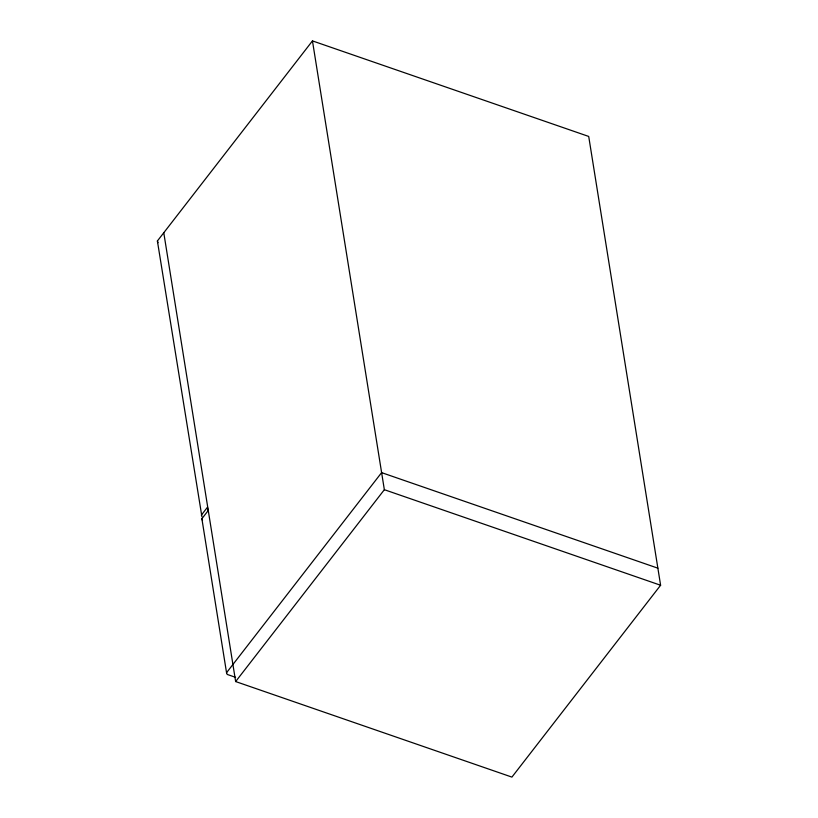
<?xml version="1.0" encoding="UTF-8"?>
<svg xmlns="http://www.w3.org/2000/svg" width="818" height="818" viewBox="0 0 818 818"><rect width="100%" height="100%" fill="white"/><g stroke="black" fill="none" stroke-linecap="round" stroke-linejoin="round"><path stroke-width="1.23" d="M201.944 516.884L157.393 240.983L312.456 40.9L588.715 136.442L660.607 585.248L511.915 777.1L235.656 681.558L163.774 232.752M201.32 515.176L207.465 507.242L208.038 510.8L201.882 518.735L226.545 672.713L227.179 674.421L235.604 677.335M226.545 672.713L381.607 472.63L657.866 568.173M235.656 681.558L384.348 489.696L312.456 40.9M384.348 489.696L660.607 585.248M157.393 240.983L158.027 242.69M201.882 518.735L202.516 520.442"/></g></svg>
